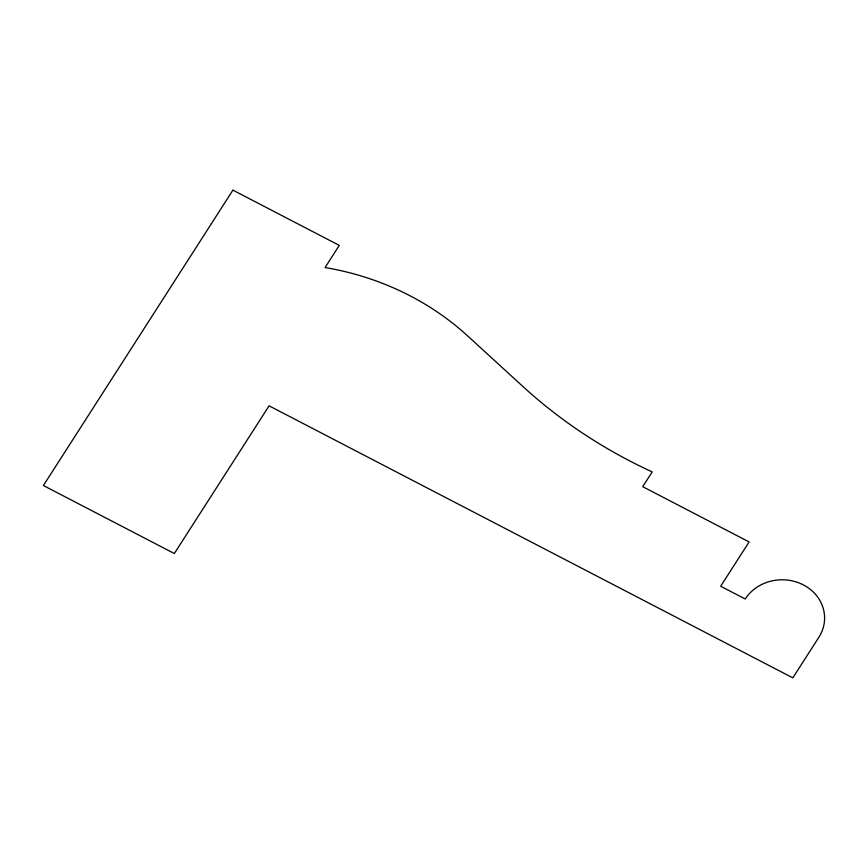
<?xml version="1.0" encoding="UTF-8"?>
<svg xmlns="http://www.w3.org/2000/svg" width="868" height="868" viewBox="0 0 868 868"><rect width="100%" height="100%" fill="white"/><g stroke="black" fill="none" stroke-linecap="round" stroke-linejoin="round"><path stroke-width="1.3" d="M232.917 190.135L43.4 485.527L174.327 553.534L269.091 405.833L792.82 677.865L818.871 637.253A42.554 38.344 -0.7 0 0 803.367 584.891A42.554 38.344 -0.7 0 0 745.221 598.996L720.679 586.247L749.106 541.936L642.721 486.677L652.193 471.91A503.093 453.335 -0.7 0 1 522.97 386.553L467.526 335.818A270.219 243.496 -0.7 0 0 325.077 267.539L339.29 245.394L232.917 190.135"/></g></svg>
